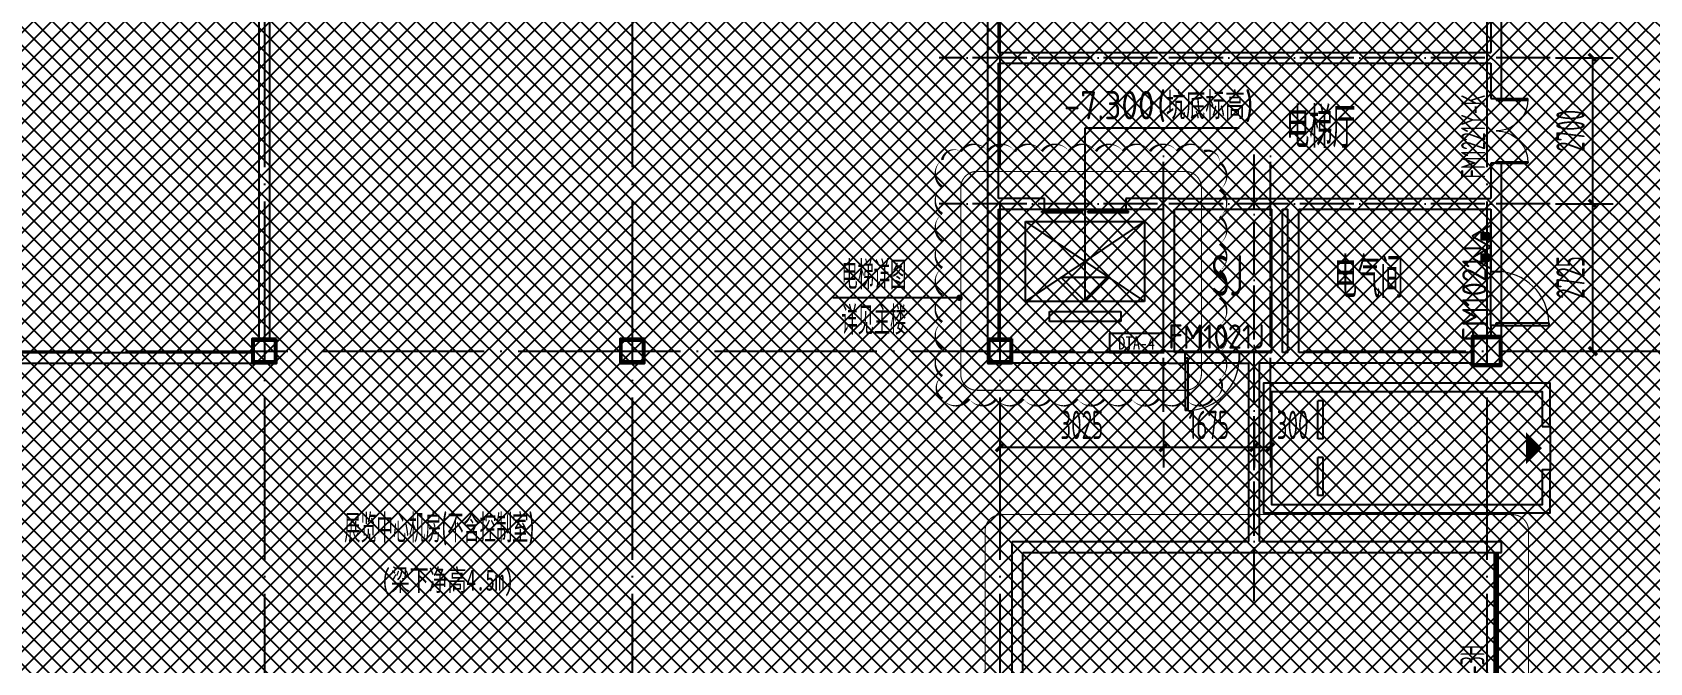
# Model space of a CAD drawing. Extents: x -473190 to 2138458, y -81875 to 2633646.
# Drawn here: x 964116 to 994020, y 83428 to 95090 of the extents above; entities that cross this region are included whole.
import ezdxf
from ezdxf.enums import TextEntityAlignment as Align

# ---------------------------------------------------------------- set-up
doc = ezdxf.new("R2010")
doc.units = 0
doc.header["$LTSCALE"] = 1000
doc.linetypes.add('DASH', pattern=[0.35, 0.25, -0.1])
doc.linetypes.add('DOTE', pattern=[2.42, 2, -0.2, 0.02, -0.2])
for name, color, linetype in [('00-停车位', 67, 'Continuous'), ('A-COLUMN', 2, 'Continuous'), ('A-EVTR', 3, 'Continuous'), ('A-ROOM_NAME', 23, 'Continuous'), ('A-WALL', 2, 'Continuous'), ('A-WINDOW', 4, 'Continuous'), ('DIM_ELEV', 3, 'Continuous'), ('DIM_LEAD', 3, 'Continuous'), ('DOOR_FIRE', 4, 'Continuous'), ('DOOR_FIRE_TEXT', 7, 'Continuous'), ('DOTE', 1, 'DOTE'), ('PUB_DIM', 3, 'Continuous'), ('PUB_TEXT', 7, 'Continuous'), ('SPACE', 7, 'Continuous'), ('SRC-03F$0$A-SYMB-NUMB-T', 4, 'Continuous'), ('SRC-03F$0$A-WALL', 7, 'Continuous'), ('W-EQUIP_灭火器', 7, 'Continuous'), ('WINDOW', 4, 'Continuous'), ('WINDOW_TEXT', 7, 'Continuous'), ('索引线', 252, 'Continuous')]:
    doc.layers.add(name, color=color, linetype=linetype)
doc.layers.add('钢柱', color=51, linetype='Continuous', lineweight=35)
doc.styles.add('8B2_01', font='simhei.ttf', dxfattribs={"width": 0.8})
doc.styles.add('8B2_02', font='tssdeng.shx', dxfattribs={"width": 0.6, "bigfont": 'TSSDCHN.shx'})
doc.styles.add('_TCH_DIM_T3', font='tssdeng.shx', dxfattribs={"width": 0.564706, "bigfont": '@@@tssdchn.shx'})
doc.styles.add('_TCH_WINDOW', font='tssdeng.shx', dxfattribs={"width": 0.8, "height": 3.5, "bigfont": 'tssdchn.shx'})
doc.styles.add('SRC-03F$0$ECADI-TXT', font='simplex.shx', dxfattribs={"bigfont": 'hztxt.shx'})
doc.styles.get("Standard").update_dxf_attribs({"font": 'gbenor.shx', "bigfont": 'gbcbig.shx'})
doc.styles.add('黑体', font='simhei.ttf', dxfattribs={"width": 0.65})
doc.dimstyles.new('_TCH_ARCH&&150', dxfattribs={"dimtxt": 525, "dimasz": 150, "dimexe": 375, "dimexo": 450, "dimgap": 150, "dimtad": 1, "dimdec": 0, "dimzin": 0, "dimdsep": 46, "dimtxsty": '_TCH_DIM_T3', "dimblk": 'ARCHTICK', "dimcen": 0.09, "dimclrt": 7, "dimazin": 2, "dimtfac": 1, "dimtdec": 0, "dimtix": 1, "dimtmove": 2, "dimatfit": 3, "dimfxl": 0, "dimtolj": 1, "dimtzin": 0, "dimarcsym": 0})

# ---------------------------------------------------------------- blocks, each defined once
blk = doc.blocks.new('车位2400x5300')
at = {"layer": '00-停车位', "color": 251}
for p, q in [((-875, -1000), (-175, -1000)), ((-875, -1100), (-875, -1000)), ((-875, -1100), (-175, -1100)), ((-175, -1100), (-175, -1000)), ((175, -1000), (875, -1000)), ((175, -1100), (175, -1000)), ((175, -1100), (875, -1100)), ((875, -1100), (875, -1000)), ((400, -5300), (-400, -5300))]:
    blk.add_line(p, q, dxfattribs=at)
blk.add_lwpolyline([(400, -5150), (400, -5300), (1200, -5300), (1200, 0), (-1200, 0), (-1200, -5300), (-400, -5300), (-400, -5150), (-1050, -5150), (-1050, -150), (1050, -150), (1050, -5150), (400, -5150)], dxfattribs=at)
blk.add_lwpolyline([(0, -5150, 0, 600, 0), (0, -4850, 600, 600, 0)], format="xyseb", dxfattribs=at)
blk = doc.blocks.new('A$C00330F2E')
at = {"layer": '钢柱', "color": 4, "lineweight": 35}
for points in [[(49725, -63050), (49175, -63050), (49175, -63600), (49725, -63600)], [(49695, -63570), (49205, -63570), (49205, -63080), (49695, -63080)], [(27075, -63100), (26625, -63100), (26625, -63550), (27075, -63550)], [(27045, -63520), (26655, -63520), (26655, -63130), (27045, -63130)], [(33875, -63100), (33425, -63100), (33425, -63550), (33875, -63550)], [(33845, -63520), (33455, -63520), (33455, -63130), (33845, -63130)], [(40675, -63100), (40225, -63100), (40225, -63550), (40675, -63550)], [(40645, -63520), (40255, -63520), (40255, -63130), (40645, -63130)]]:
    blk.add_lwpolyline(points, close=True, dxfattribs=at)
blk = doc.blocks.new('_ArchTick')
at = {"color": 0, "linetype": 'ByBlock', "const_width": 0.4}
blk.add_lwpolyline([(-0.5, -0.5), (0.5, 0.5)], dxfattribs=at)
blk = doc.blocks.new('*D5513')
at = {"layer": 'Defpoints', "color": 0, "transparency": 16777216}
for p in [(51149, -46575), (52288, -46575), (51149, -49300)]:
    blk.add_point(p, dxfattribs=at)
at = {"layer": 'PUB_DIM', "color": 0, "lineweight": -2, "transparency": 16777216}
for p, q in [((51599, -46575), (52663, -46575)), ((52288, -49300), (52288, -46575)), ((51599, -49300), (52663, -49300))]:
    blk.add_line(p, q, dxfattribs=at)
at = {"layer": 'PUB_DIM', "color": 0, "lineweight": -2, "transparency": 16777216, "xscale": 150, "yscale": 150, "zscale": 150}
for p, rotation in [((52288, -46575), 90), ((52288, -49300), 270)]:
    blk.add_blockref('_ArchTick', p, dxfattribs=dict(at, rotation=rotation))
at = {"layer": 'PUB_DIM', "color": 7, "transparency": 16777216, "insert": (51875, -47937), "char_height": 525, "attachment_point": 5, "rotation": 90, "style": '_TCH_DIM_T3'}
blk.add_mtext('\\A1;2725', dxfattribs=at)
blk = doc.blocks.new('*D5514')
at = {"layer": 'Defpoints', "color": 0, "transparency": 16777216}
for p in [(51149, -43875), (52288, -43875), (51149, -46575)]:
    blk.add_point(p, dxfattribs=at)
at = {"layer": 'PUB_DIM', "color": 0, "lineweight": -2, "transparency": 16777216}
for p, q in [((51599, -43875), (52663, -43875)), ((52288, -46575), (52288, -43875)), ((51599, -46575), (52663, -46575))]:
    blk.add_line(p, q, dxfattribs=at)
at = {"layer": 'PUB_DIM', "color": 0, "lineweight": -2, "transparency": 16777216, "xscale": 150, "yscale": 150, "zscale": 150}
for p, rotation in [((52288, -43875), 90), ((52288, -46575), 270)]:
    blk.add_blockref('_ArchTick', p, dxfattribs=dict(at, rotation=rotation))
at = {"layer": 'PUB_DIM', "color": 7, "transparency": 16777216, "insert": (51875, -45225), "char_height": 525, "attachment_point": 5, "rotation": 90, "style": '_TCH_DIM_T3'}
blk.add_mtext('\\A1;2700', dxfattribs=at)
blk = doc.blocks.new('*D5515')
at = {"layer": 'Defpoints', "color": 0, "transparency": 16777216}
for p in [(41325, -50123), (44350, -50123), (44350, -51078)]:
    blk.add_point(p, dxfattribs=at)
at = {"layer": 'PUB_DIM', "color": 0, "lineweight": -2, "transparency": 16777216}
for p, q in [((41325, -50573), (41325, -51453)), ((44350, -50573), (44350, -51453)), ((41325, -51078), (44350, -51078))]:
    blk.add_line(p, q, dxfattribs=at)
at = {"layer": 'PUB_DIM', "color": 0, "lineweight": -2, "transparency": 16777216, "xscale": 150, "yscale": 150, "zscale": 150, "rotation": 180}
blk.add_blockref('_ArchTick', (41325, -51078), dxfattribs=at)
at = {"layer": 'PUB_DIM', "color": 0, "lineweight": -2, "transparency": 16777216, "xscale": 150, "yscale": 150, "zscale": 150}
blk.add_blockref('_ArchTick', (44350, -51078), dxfattribs=at)
at = {"layer": 'PUB_DIM', "color": 7, "transparency": 16777216, "insert": (42838, -50665), "char_height": 525, "attachment_point": 5, "style": '_TCH_DIM_T3'}
blk.add_mtext('\\A1;3025', dxfattribs=at)
blk = doc.blocks.new('*D5516')
at = {"layer": 'Defpoints', "color": 0, "transparency": 16777216}
for p in [(44350, -50123), (46025, -50123), (46025, -51078)]:
    blk.add_point(p, dxfattribs=at)
at = {"layer": 'PUB_DIM', "color": 0, "lineweight": -2, "transparency": 16777216}
for p, q in [((44350, -50573), (44350, -51453)), ((46025, -50573), (46025, -51453)), ((44350, -51078), (46025, -51078))]:
    blk.add_line(p, q, dxfattribs=at)
at = {"layer": 'PUB_DIM', "color": 0, "lineweight": -2, "transparency": 16777216, "xscale": 150, "yscale": 150, "zscale": 150, "rotation": 180}
blk.add_blockref('_ArchTick', (44350, -51078), dxfattribs=at)
at = {"layer": 'PUB_DIM', "color": 0, "lineweight": -2, "transparency": 16777216, "xscale": 150, "yscale": 150, "zscale": 150}
blk.add_blockref('_ArchTick', (46025, -51078), dxfattribs=at)
at = {"layer": 'PUB_DIM', "color": 7, "transparency": 16777216, "insert": (45188, -50665), "char_height": 525, "attachment_point": 5, "style": '_TCH_DIM_T3'}
blk.add_mtext('\\A1;1675', dxfattribs=at)
blk = doc.blocks.new('*D5517')
at = {"layer": 'Defpoints', "color": 0, "transparency": 16777216}
for p in [(46025, -50123), (46325, -50123), (46325, -51078)]:
    blk.add_point(p, dxfattribs=at)
at = {"layer": 'PUB_DIM', "color": 0, "lineweight": -2, "transparency": 16777216}
for p, q in [((46025, -50573), (46025, -51453)), ((46325, -50573), (46325, -51453)), ((46025, -51078), (46325, -51078))]:
    blk.add_line(p, q, dxfattribs=at)
at = {"layer": 'PUB_DIM', "color": 0, "lineweight": -2, "transparency": 16777216, "xscale": 150, "yscale": 150, "zscale": 150, "rotation": 180}
blk.add_blockref('_ArchTick', (46025, -51078), dxfattribs=at)
at = {"layer": 'PUB_DIM', "color": 0, "lineweight": -2, "transparency": 16777216, "xscale": 150, "yscale": 150, "zscale": 150}
blk.add_blockref('_ArchTick', (46325, -51078), dxfattribs=at)
at = {"layer": 'PUB_DIM', "color": 7, "transparency": 16777216, "insert": (46737, -50665), "char_height": 525, "attachment_point": 5, "style": '_TCH_DIM_T3'}
blk.add_mtext('\\A1;300', dxfattribs=at)
blk = doc.blocks.new('SRC-03F$0$ECADI-TAG-CODE')
at = {"layer": 'SRC-03F$0$A-SYMB-NUMB-T', "color": 1}
blk.add_lwpolyline([(3.41, 8.1), (13.41, 8.1), (13.41, 4.6), (3.41, 4.6)], close=True, dxfattribs=at)
at = {"layer": 'SRC-03F$0$A-SYMB-NUMB-T', "style": 'SRC-03F$0$ECADI-TXT', "width": 0.7}
blk.add_attdef('CODE', text='', height=2.5, dxfattribs=at).set_placement((8.41, 6.35), align=Align.MIDDLE_CENTER)
blk = doc.blocks.new('A$C031B73C8')
blk.add_lwpolyline([(57232.8, -71332.6, 0, 50, 0.5205671), (57732.8, -71332.6, 0, 50, 0.5205671), (58232.8, -71332.6, 0, 50, 0.5205671), (58732.8, -71332.6, 0, 50, 0.5205671), (59232.8, -71332.6, 0, 50, 0.5205671), (59732.8, -71332.6, 0, 50, 0.5205671), (60232.8, -71332.6, 0, 50, 0.5205671), (60732.8, -71332.6, 0, 50, 0.5205671), (61232.8, -71332.6, 0, 50, 0.5205671), (61732.8, -71332.6, 0, 50, 0.5205671), (62232.8, -71332.6, 0, 50, 0.5205671), (62363.8, -70963.5, 0, 50, 0.5205671), (62363.8, -70463.5, 0, 50, 0.5205671), (62363.8, -69963.5, 0, 50, 0.5205671), (62363.8, -69463.5, 0, 50, 0.5205671), (62363.8, -68963.5, 0, 50, 0.5205671), (62363.8, -68463.5, 0, 50, 0.5205671), (62363.8, -67963.5, 0, 50, 0.5205671), (62363.8, -67463.5, 0, 50, 0.5205671), (62363.8, -66963.5, 0, 50, 0.5205671), (62073.7, -66753.6, 0, 50, 0.5205671), (61573.7, -66753.6, 0, 50, 0.5205671), (61073.7, -66753.6, 0, 50, 0.5205671), (60573.7, -66753.6, 0, 50, 0.5205671), (60073.7, -66753.6, 0, 50, 0.5205671), (59573.7, -66753.6, 0, 50, 0.5205671), (59073.7, -66753.6, 0, 50, 0.5205671), (58573.7, -66753.6, 0, 50, 0.5205671), (58073.7, -66753.6, 0, 50, 0.5205671), (57573.7, -66753.6, 0, 50, 0.5205671), (57232.8, -66912.7, 0, 50, 0.5205671), (57232.8, -67412.7, 0, 50, 0.5205671), (57232.8, -67912.7, 0, 50, 0.5205671), (57232.8, -68412.7, 0, 50, 0.5205671), (57232.8, -68912.7, 0, 50, 0.5205671), (57232.8, -69412.7, 0, 50, 0.5205671), (57232.8, -69912.7, 0, 50, 0.5205671), (57232.8, -70412.7, 0, 50, 0.5205671), (57232.8, -70912.7, 0, 50, 0.5205671)], format="xyseb", close=True)
blk = doc.blocks.new('$TwtSys$00000546')
h = blk.add_hatch()
h.set_pattern_fill('ANSI31', color=256, scale=200, style=0)
h.set_pattern_definition([(45, (-38543.802, -6670.83), (-17.67767, 17.67767), [])])
h.paths.add_polyline_path([(-65, 174), (65, 174), (65, 44), (-65, 44)])
for points in [[(0, 344), (-198, 0), (198, 0)], [(-65, 174), (65, 174), (65, 44), (-65, 44)]]:
    blk.add_lwpolyline(points, close=True)
blk = doc.blocks.new('ADFASDF')
h = blk.add_hatch()
h.set_pattern_fill('ANSI37', color=8, scale=150)
h.set_pattern_definition([(45, (0, 0), (-168.3798, 168.3798), []), (135, (0, 0), (-168.3798, -168.3798), [])])
h.paths.add_polyline_path([(521397, 239186), (521397, 224886), (539697, 224886), (539697, 169261), (524947, 169261), (524947, 171211), (527822, 171211), (527922, 176611), (501318, 176611), (501125, 109884), (530547, 109887), (530547, 107449), (538188, 100503), (536147, 98236), (540086, 94690), (517812, 69953), (517812, 59790), (482108, 20136), (405247, 20136), (405247, 26086), (391997, 40436), (391997, 64736), (399997, 64738), (399997, 239186), (409022, 239186)])
blk = doc.blocks.new('$DorLib2D$00000002')
for p, q in [((-0.5, 0), (-0.5, 0.4875)), ((-0.475, 0.4875), (-0.5, 0.4875)), ((-0.475, 0), (-0.475, 0.4875)), ((0.475, 0), (0.475, 0.4875)), ((0.475, 0.4875), (0.5, 0.4875)), ((0.5, 0), (0.5, 0.4875)), ((-0.5, 0), (-0.475, 0)), ((0.5, 0), (0.475, 0))]:
    blk.add_line(p, q)
at = {"lineweight": 13}
for centre, start, end in [((-0.4875, 0), 0, 88.53072), ((0.4875, 0), 91.46928, 180)]:
    blk.add_arc(centre, 0.4875, start, end, dxfattribs=at)
blk = doc.blocks.new('$DORLIB2D$00000127')
at = {"color": 0}
for points in [[(-0.533, 0.795), (-0.533, 0.69)], [(-0.033, 0.795), (-0.533, 0.795)], [(-0.033, 0.69), (-0.533, 0.69)], [(-0.033, 0.795), (-0.033, 0.69)], [(0.533, 0.795), (0.033, 0.795)], [(0.033, 0.795), (0.033, 0.69)], [(0.533, 0.69), (0.033, 0.69)], [(0.533, 0.795), (0.533, 0.69)], [(0.5, 0.5), (-0.5, 0.5)]]:
    blk.add_lwpolyline(points, dxfattribs=at)
blk = doc.blocks.new('$DorLib2D$00000213')
at = {"color": 0, "linetype": 'DASH', "const_width": 0.02}
blk.add_lwpolyline([(0.5, 0), (-0.5, 0)], dxfattribs=at)
blk = doc.blocks.new('$DorLib2D$00000001')
for p, q in [((0.45, 0.975), (0.5, 0.975)), ((0.45, 0), (0.45, 0.975)), ((0.5, 0), (0.5, 0.975)), ((0.5, 0), (0.45, 0))]:
    blk.add_line(p, q)
at = {"lineweight": 13}
blk.add_arc((0.475, 0), 0.975, 91.4693, 180, dxfattribs=at)
blk = doc.blocks.new('A$C2B5B1B2C')
at = {"layer": 'DOTE', "linetype": 'DOTE', "ltscale": 0.5}
for p, q in [((51500, -43875), (40200, -43875)), ((44350, -50425), (44350, -45575)), ((46025, -53925), (46025, -45575)), ((46325, -50425), (46325, -45575)), ((51500, -46575), (40200, -46575))]:
    blk.add_line(p, q, dxfattribs=at)
at = {"layer": 'PUB_DIM'}
for p1, p2, distance, picture, middle in [((51149.1, -46575), (51149.1, -43875), -1138.9, '*D5514', (51875.5, -45225)), ((51149.1, -49300), (51149.1, -46575), -1138.9, '*D5513', (51875.5, -47937.5)), ((41325, -50122.5), (44350, -50122.5), -955.1, '*D5515', (42837.5, -50665.1)), ((44350, -50122.5), (46025, -50122.5), -955.1, '*D5516', (45187.5, -50665.1))]:
    dim = blk.add_aligned_dim(p1=p1, p2=p2, distance=distance, dimstyle='_TCH_ARCH&&150', dxfattribs=at)
    dim.commit()
    dim.dimension.update_dxf_attribs({"geometry": picture, "text_midpoint": middle})
dim = blk.add_linear_dim(base=(46325, -51077.6), p1=(46025, -50122.5), p2=(46325, -50122.5), angle=0, dimstyle='_TCH_ARCH&&150', dxfattribs=at)
dim.commit()
dim.dimension.update_dxf_attribs({"geometry": '*D5517', "text_midpoint": (46736.7, -50665.1), "dimtype": 161})

msp = doc.modelspace()

# ---------------------------------------------------------------- linework, layer by layer
at = {"layer": 'A-COLUMN'}
for p, q in [((968631.7, 89417.4), (968181.7, 89417.4)), ((968181.7, 89417.4), (968181.7, 88967.4)), ((968631.7, 88967.4), (968631.7, 89417.4)), ((982232.1, 89417.4), (981781.7, 89417.4)), ((981781.7, 89417.4), (981781.7, 88967.4)), ((982232.1, 88967.4), (982232.1, 89417.4)), ((991281.7, 89467.4), (990731.7, 89467.4)), ((990731.7, 89467.4), (990731.7, 88917.4)), ((991281.7, 88917.4), (991281.7, 89467.4)), ((968181.7, 88967.4), (968631.7, 88967.4)), ((981781.7, 88967.4), (982232.1, 88967.4)), ((990731.7, 88917.4), (991281.7, 88917.4))]:
    msp.add_line(p, q, dxfattribs=at)
at = {"layer": 'A-EVTR'}
for p, q in [((982481.7, 90112.4), (982481.7, 91592.4)), ((982481.7, 91592.4), (984681.7, 91592.4)), ((982481.7, 90112.4), (984681.7, 91592.4)), ((982481.7, 91592.4), (984681.7, 90112.4)), ((984681.7, 91592.4), (984681.7, 90112.4)), ((984681.7, 90112.4), (982481.7, 90112.4)), ((982921.7, 89742.4), (982921.7, 89927.4)), ((982921.7, 89927.4), (984241.7, 89927.4)), ((984241.7, 89742.4), (982921.7, 89742.4)), ((984241.7, 89927.4), (984241.7, 89742.4))]:
    msp.add_line(p, q, dxfattribs=at)
at = {"layer": 'A-WALL'}
for p, q in [((968306.7, 89417.4), (968306.7, 97917.4)), ((968506.7, 89417.4), (968506.7, 97917.4)), ((981781.7, 94617.4), (981781.7, 97967.4)), ((981981.7, 94717.4), (981981.7, 97917.4)), ((991081.7, 96517.4), (991081.7, 94717.4)), ((991281.7, 94617.4), (991281.7, 96517.4)), ((981781.7, 91917.4), (981781.7, 94617.4)), ((981981.7, 94717.4), (991081.7, 94717.4)), ((981981.7, 94517.4), (991081.7, 94517.4)), ((981981.7, 92017.4), (981981.7, 94517.4)), ((991081.7, 94517.4), (991081.7, 93867.4)), ((991281.7, 93867.4), (991281.7, 94617.4)), ((991081.7, 93867.4), (991281.7, 93867.4)), ((991281.7, 92667.4), (991081.7, 92667.4)), ((991081.7, 92667.4), (991081.7, 92017.4)), ((991281.7, 91917.4), (991281.7, 92667.4)), ((981781.7, 89417.4), (981781.7, 91917.4)), ((982831.7, 92017.4), (981981.7, 92017.4)), ((981981.7, 89417.4), (981981.7, 91817.4)), ((981981.7, 91817.4), (982831.7, 91817.4)), ((982831.7, 91817.4), (982831.7, 92017.4)), ((985131.7, 92017.4), (984331.7, 92017.4)), ((984331.7, 92017.4), (984331.7, 91817.4)), ((984331.7, 91817.4), (985031.7, 91817.4)), ((985031.7, 89167.4), (985031.7, 91817.4)), ((985131.7, 92017.4), (987131.7, 92017.4)), ((985231.7, 89167.4), (985231.7, 91817.4)), ((985231.7, 91817.4), (987031.7, 91817.4)), ((987031.7, 89167.4), (987031.7, 91817.4)), ((987131.7, 92017.4), (987431.7, 92017.4)), ((987231.7, 89167.4), (987231.7, 91817.4)), ((987231.7, 91817.4), (987331.7, 91817.4)), ((987331.7, 89167.4), (987331.7, 91817.4)), ((987431.7, 92017.4), (991081.7, 92017.4)), ((987531.7, 89167.4), (987531.7, 91817.4)), ((987531.7, 91817.4), (991081.7, 91817.4)), ((991081.7, 91817.4), (991081.7, 90667.4)), ((991281.7, 90667.4), (991281.7, 91917.4)), ((991081.7, 90667.4), (991281.7, 90667.4)), ((991281.7, 89667.4), (991081.7, 89667.4)), ((991081.7, 89667.4), (991081.7, 89467.4)), ((991281.7, 89467.4), (991281.7, 89667.4)), ((959631.7, 89167.4), (968181.7, 89167.4)), ((985031.7, 89167.4), (982232.1, 89167.4)), ((985431.7, 89167.4), (985231.7, 89167.4)), ((985431.7, 88967.4), (985431.7, 89167.4)), ((986706.7, 89167.4), (986431.7, 89167.4)), ((986431.7, 89167.4), (986431.7, 88967.4)), ((987031.7, 89167.4), (986706.7, 89167.4)), ((987331.7, 89167.4), (987231.7, 89167.4)), ((990731.7, 89167.4), (987531.7, 89167.4)), ((959631.7, 88967.4), (968181.7, 88967.4)), ((985131.7, 88967.4), (982232.1, 88967.4)), ((985131.7, 88967.4), (985431.7, 88967.4)), ((986431.7, 88967.4), (986606.7, 88967.4)), ((986606.7, 85667.4), (986606.7, 88967.4)), ((986806.7, 85667.4), (986806.7, 88967.4)), ((987131.7, 88967.4), (986806.7, 88967.4)), ((987431.7, 88967.4), (987131.7, 88967.4)), ((990731.7, 88967.4), (987431.7, 88967.4)), ((982231.7, 80617.4), (982231.7, 85667.4)), ((982231.7, 85667.4), (986606.7, 85667.4)), ((986806.7, 85667.4), (991281.3, 85667.4)), ((991281.3, 85467.4), (991281.3, 85667.4)), ((982431.7, 80617.4), (982431.7, 85467.4)), ((982431.7, 85467.4), (986706.7, 85467.4)), ((986706.7, 85467.4), (991081.3, 85467.4)), ((991081.3, 85467.4), (991281.3, 85467.4))]:
    msp.add_line(p, q, dxfattribs=at)
at = {"layer": 'DIM_ELEV'}
for p, q in [((983581.7, 90112.4), (983581.7, 93322.6)), ((983581.7, 93322.6), (986432.1, 93322.6)), ((983581.7, 90112.4), (983131.7, 90562.4)), ((983131.7, 90562.4), (984031.7, 90562.4)), ((983581.7, 90112.4), (984031.7, 90562.4))]:
    msp.add_line(p, q, dxfattribs=at)
at = {"layer": 'DIM_LEAD'}
for p, q in [((980303.9, 90177.7), (978919.1, 90177.7)), ((981258.7, 90177.7), (980303.9, 90177.7)), ((981258.7, 90177.7), (980303.9, 90177.7)), ((981258.7, 90177.7), (980303.9, 90177.7)), ((981258.7, 90177.7), (980303.9, 90177.7))]:
    msp.add_line(p, q, dxfattribs=at)
at = {"layer": 'DIM_LEAD', "const_width": 60}
msp.add_lwpolyline([(981288.7, 90177.7, 1), (981228.7, 90177.7, 1)], format="xyb", close=True, dxfattribs=at)
msp.add_lwpolyline([(981288.7, 90177.7, 1), (981228.7, 90177.7, 1)], format="xyb", close=True, dxfattribs=at)
msp.add_lwpolyline([(981288.7, 90177.7, 1), (981228.7, 90177.7, 1)], format="xyb", close=True, dxfattribs=at)
msp.add_lwpolyline([(981288.7, 90177.7, 1), (981228.7, 90177.7, 1)], format="xyb", close=True, dxfattribs=at)
at = {"layer": 'DOTE', "color": 16, "linetype": 'DOTE', "ltscale": 1.5}
for p, q in [((968406.7, 171823.5), (968406.7, -58315.4)), ((975206.7, 171823.5), (975206.7, -58315.4)), ((982006.7, 171823.5), (982006.7, -58315.4)), ((991006.7, 171823.5), (991006.7, -58315.4)), ((900498, 89192.4), (1024406.7, 89192.4))]:
    msp.add_line(p, q, dxfattribs=at)
at = {"layer": 'WINDOW'}
for p, q in [((991081.7, 89667.4), (991081.7, 90667.4)), ((991281.7, 89667.4), (991281.7, 90667.4)), ((986431.7, 89167.4), (985431.7, 89167.4)), ((986431.7, 88967.4), (985431.7, 88967.4))]:
    msp.add_line(p, q, dxfattribs=at)
at = {"layer": '索引线', "linetype": 'DASH', "const_width": 20}
for points in [[(981581.7, 88467.4), (985431.7, 88467.4, 0.4142136), (985731.7, 88767.4), (985731.7, 92217.4, 0.4142136), (985431.7, 92517.4), (981581.7, 92517.4, 0.4142136), (981281.7, 92217.4), (981281.7, 88767.4, 0.4142136)], [(981731.7, 85867.4), (981731.7, 61567.4, 0.4142136), (982031.7, 61267.4), (987481.7, 61267.4, 0.4142136), (987781.7, 61567.4), (987781.7, 79117.4, -0.4142136), (988081.7, 79417.4), (991481.7, 79417.4, 0.4142348), (991781.7, 79717.4), (991781.3, 85867.4, 0.4141923), (991481.3, 86167.4), (982031.7, 86167.4, 0.4142136)]]:
    msp.add_lwpolyline(points, format="xyb", close=True, dxfattribs=at)

# ---------------------------------------------------------------- block references
for name, p in [('ADFASDF', (518159.5, -74243.9)), ('A$C2B5B1B2C', (940681.7, 138492.4)), ('A$C031B73C8', (923706.7, 159642.4)), ('A$C00330F2E', (941556.7, 152517.4)), ('A$C00330F2E', (941556.7, 152517.4))]:
    msp.add_blockref(name, p)
at = {"layer": '00-停车位', "rotation": 90}
msp.add_blockref('车位2400x5300', (986881.7, 87397.4), dxfattribs=at)
at = {"layer": 'A-WINDOW', "xscale": -1500, "yscale": -200, "zscale": 200, "rotation": 359.9999999999918}
msp.add_blockref('$DORLIB2D$00000127', (983581.7, 91917.4), dxfattribs=at)
at = {"layer": 'DOOR_FIRE'}
ref = msp.add_blockref('$DorLib2D$00000002', (991181.7, 93267.4), dxfattribs=dict(at, xscale=1200, yscale=-1200, zscale=200, rotation=90))
ref.add_attrib('A', 'FM1221Y-K', (990979.8, 92385.4), dxfattribs={"layer": 'DOOR_FIRE_TEXT', "height": 446.25, "rotation": 90, "style": '_TCH_WINDOW', "width": 0.564706})
ref = msp.add_blockref('$DorLib2D$00000213', (991181.3, 82967.4), dxfattribs=dict(at, xscale=-5000, yscale=-5000, zscale=200, rotation=90))
ref.add_attrib('A', 'FJL5024-3H', (990965.5, 82039.5), dxfattribs={"layer": 'DOOR_FIRE_TEXT', "height": 446.25, "rotation": 90, "style": '_TCH_WINDOW', "width": 0.564706})
at = {"layer": 'SRC-03F$0$A-WALL'}
ref = msp.add_blockref('SRC-03F$0$ECADI-TAG-CODE', (985372.6, 88707.4), dxfattribs=dict(at, xscale=-100, yscale=100, zscale=100))
ref.add_attrib('CODE', 'DTA-4', dxfattribs={"layer": 'SRC-03F$0$A-SYMB-NUMB-T', "height": 250, "style": '8B2_01', "width": 0.8}).set_placement((984531.7, 89342.4), align=Align.MIDDLE_CENTER)
at = {"layer": 'W-EQUIP_灭火器', "rotation": 90}
for p in [(991081.7, 91316.8), (991081.7, 90920)]:
    msp.add_blockref('$TwtSys$00000546', p, dxfattribs=at)
at = {"layer": 'WINDOW'}
ref = msp.add_blockref('$DorLib2D$00000001', (991181.7, 90167.4), dxfattribs=dict(at, xscale=-1000, yscale=-1000, zscale=-1000, rotation=90))
ref.add_attrib('A', 'FM1021J', (991004.5, 89365.2), dxfattribs={"layer": 'WINDOW_TEXT', "height": 450, "rotation": 90})
ref = msp.add_blockref('$DorLib2D$00000001', (985931.7, 89067.4), dxfattribs=dict(at, xscale=1000, yscale=1000, zscale=1000, rotation=180))
ref.add_attrib('A', 'FM1021J', (985116.6, 89236.6), dxfattribs={"layer": 'WINDOW_TEXT', "height": 450})

# ---------------------------------------------------------------- texts
at = {"layer": 'A-ROOM_NAME', "style": '8B2_02', "width": 0.6}
for s, height, p in [('电梯厅', 750, (987299.4, 92952.6)), ('SJ', 750, (985913.1, 90218.3)), ('电气间', 750, (988183.6, 90176.2)), ('展览中心机房(不含控制室)', 525, (969882.6, 85650.6))]:
    msp.add_text(s, height=height, dxfattribs=at).set_placement(p)
at = {"layer": 'PUB_TEXT'}
for s, height, p in [('-7.300', 525, (983187.8, 93480.1)), ('(坑底标高)', 506.38, (984914.4, 93480.1))]:
    msp.add_text(s, height=height, dxfattribs=at).set_placement(p)
at = {"layer": 'PUB_TEXT', "style": '8B2_02', "width": 0.6}
for s, p in [('电梯详图', (979076.6, 90335.2)), ('详见主楼', (979076.6, 89495.2))]:
    msp.add_text(s, height=525, dxfattribs=at).set_placement(p)
at = {"layer": 'SPACE', "color": 1, "style": '黑体', "width": 0.65}
msp.add_text('(梁下净高4.5m)', height=394.3, dxfattribs=at).set_placement((970570.1, 84761.2))

doc.saveas('drawing.dxf')
